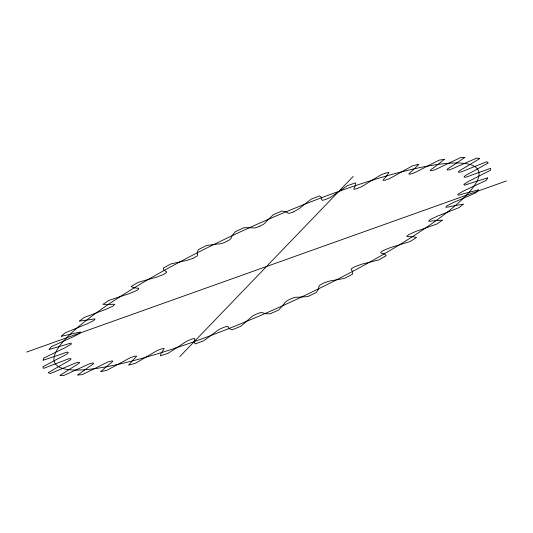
<?xml version="1.0" encoding="UTF-8"?>
<svg xmlns="http://www.w3.org/2000/svg" width="533" height="533" viewBox="0 0 533 533"><rect width="100%" height="100%" fill="white"/><g stroke="black" fill="none" stroke-linecap="round" stroke-linejoin="round"><path stroke-width="0.8" d="M179.794 356.624L353.206 176.403M203.966 340.56L215.319 332.246A51.488 9.381 -24.4 0 0 216.251 331.439L219.336 329.327L223.66 327.402A15.897 2.898 -24.4 0 1 224.12 327.222L227.045 326.396L228.157 326.762A51.488 9.381 -24.4 0 0 228.224 327.255L229.423 328.734L232.148 329.787A245.153 44.679 -24.4 0 0 240.736 326.303L249.697 318.534A51.488 9.381 -24.4 0 0 250.297 317.841L252.629 315.982L256.5 314.064M259.997 226.119L263.562 224.24L265.441 222.561A51.488 9.381 -24.4 0 1 265.874 221.935L273.296 214.686A245.153 44.679 -24.4 0 1 281.957 211.008L285.541 211.628L287.514 212.74A51.488 9.381 -24.4 0 1 287.747 213.087L289.126 213.353L292.311 212.387A15.897 2.898 -24.4 0 0 292.777 212.201L293.41 211.941M259.844 226.185L259.205 226.472A15.897 2.898 -24.4 0 1 258.732 226.678L255.274 227.891L253.242 227.971A51.488 9.381 -24.4 0 0 252.662 227.791L243.967 227.684A245.153 44.679 -24.4 0 0 235.353 231.662L232.481 235.146L231.149 237.725A51.488 9.381 -24.4 0 0 231.062 238.211L229.69 239.783L225.839 241.895A15.897 2.898 -24.4 0 1 225.372 242.115L221.741 243.534L219.11 243.961A51.488 9.381 -24.4 0 0 218.21 243.947L206.624 245.48A245.153 44.679 -24.4 0 0 198.309 249.644L197.21 252.429L197.443 254.348A51.488 9.381 -24.4 0 0 197.703 254.681L197.103 255.953L193.646 258.025A15.897 2.898 -24.4 0 1 193.206 258.252L186.343 260.604A51.488 9.381 -24.4 0 0 185.144 260.764L171 263.882A245.153 44.679 -24.4 0 0 163.231 268.106L163.931 270.118L165.723 271.317A51.488 9.381 -24.4 0 0 166.323 271.484C167.828 272.463 164.304 273.802 163.551 274.402A15.897 2.898 -24.4 0 1 163.138 274.628L155.883 277.413A51.488 9.381 -24.4 0 0 154.417 277.74L138.127 282.363A245.153 44.679 -24.4 0 0 131.118 286.527L133.596 287.7L136.901 288.153A51.488 9.381 -24.4 0 0 137.827 288.146C140.279 288.1 137.248 290.238 136.415 290.545A15.897 2.898 -24.4 0 1 136.048 290.771L128.606 293.91A51.488 9.381 -24.4 0 0 126.914 294.389L108.945 300.385A245.153 44.679 -24.4 0 0 102.902 304.37L111.81 304.363A51.488 9.381 -24.4 0 0 113.029 304.19L114.768 304.376L113.016 306.009A15.897 2.898 -24.4 0 1 112.716 306.215L105.294 309.62A51.488 9.381 -24.4 0 0 103.429 310.239L84.301 317.428A245.153 44.679 -24.4 0 0 79.39 321.126L91.17 319.48A51.488 9.381 -24.4 0 0 92.655 319.147L95.101 318.947L94.041 320.326A15.897 2.898 -24.4 0 1 93.801 320.52L86.626 324.091A51.488 9.381 -24.4 0 0 84.64 324.837L64.893 333.012A245.153 44.679 -24.4 0 0 61.262 336.31L75.573 333.078A51.488 9.381 -24.4 0 0 77.272 332.592L80.496 332.052L80.023 333.098A15.897 2.898 -24.4 0 1 79.857 333.272L73.121 336.903A51.488 9.381 -24.4 0 0 71.076 337.749L51.288 346.683A245.153 44.679 -24.4 0 0 49.036 349.488L65.466 344.764A51.488 9.381 -24.4 0 0 67.338 344.131C68.251 344.018 71.808 342.166 71.395 343.912A15.897 2.898 -24.4 0 1 71.282 344.098L65.186 347.689A51.488 9.381 -24.4 0 0 63.134 348.615L43.873 358.043A245.153 44.679 -24.4 0 0 43.073 360.275L61.142 354.192A51.488 9.381 -24.4 0 0 63.134 353.439C64.54 353.186 67.504 351.247 68.331 352.586A15.897 2.898 -24.4 0 1 68.324 352.693L66.832 354.085L63.047 356.144A51.488 9.381 -24.4 0 0 61.048 357.123L42.86 366.777A245.153 44.679 -24.4 0 0 43.533 368.37L62.727 361.101A51.488 9.381 -24.4 0 0 64.779 360.248L69.183 358.669L70.996 358.742A15.897 2.898 -24.4 0 1 71.062 358.809L70.169 359.988L66.752 362.02A51.488 9.381 -24.4 0 0 64.866 363.02L48.283 372.62A245.153 44.679 -24.4 0 0 50.408 373.526L70.176 365.292A51.488 9.381 -24.4 0 0 72.228 364.359L76.832 362.527L79.277 362.24A15.897 2.898 -24.4 0 1 79.43 362.273L79.157 363.2L76.212 365.145A51.488 9.381 -24.4 0 0 74.487 366.138L59.982 375.412A245.153 44.679 -24.4 0 0 63.5 375.612L83.268 366.637A51.488 9.381 -24.4 0 0 85.26 365.658L89.937 363.626L92.949 362.986A15.897 2.898 -24.4 0 1 93.175 362.98C94.761 363.419 91.723 364.965 91.136 365.431A51.488 9.381 -24.4 0 0 89.637 366.398L77.625 375.072A245.153 44.679 -24.4 0 0 82.428 374.559L101.636 365.105A51.488 9.381 -24.4 0 0 103.515 364.099L108.119 361.927L111.617 360.954A15.897 2.898 -24.4 0 1 111.91 360.908L112.909 361.187L111.111 362.873A51.488 9.381 -24.4 0 0 109.871 363.779L100.704 371.608A245.153 44.679 -24.4 0 0 106.653 370.388L124.749 360.734A51.488 9.381 -24.4 0 0 126.454 359.735L130.858 357.483L134.736 356.211A15.897 2.898 -24.4 0 1 135.089 356.124L136.655 356.177L135.555 357.55A51.488 9.381 -24.4 0 0 134.609 358.363L128.546 365.125A245.153 44.679 -24.4 0 0 135.482 363.24L151.932 353.652A51.488 9.381 -24.4 0 0 153.424 352.693L157.501 350.421L161.646 348.882A15.897 2.898 -24.4 0 1 162.045 348.762L164.157 348.509L163.771 349.601A51.488 9.381 -24.4 0 0 163.145 350.301L161.213 353.119L160.36 355.797A245.153 44.679 -24.4 0 0 168.075 353.306L182.419 344.065A51.488 9.381 -24.4 0 0 183.645 343.172L187.283 340.947L191.574 339.188A15.897 2.898 -24.4 0 1 192.013 339.035L194.612 338.482L194.938 339.261A51.488 9.381 -24.4 0 0 194.652 339.834L194.279 342.013L195.231 343.905A245.153 44.679 -24.4 0 0 203.499 340.873M293.57 211.881L299.793 208.23A51.488 9.381 -24.4 0 1 300.619 207.424L311.039 199.195A245.153 44.679 -24.4 0 1 319.507 195.924L321.346 197.403L321.765 199.242A51.488 9.381 -24.4 0 1 321.652 199.735L322.332 200.348L325.143 199.655A15.897 2.898 -24.4 0 0 325.596 199.489L329.92 197.636L333.292 195.464A51.488 9.381 -24.4 0 1 334.378 194.612L347.503 185.644A245.153 44.679 -24.4 0 1 355.524 182.872L355.578 185.164L354.425 187.676A51.488 9.381 -24.4 0 1 353.965 188.309L353.932 189.248L356.291 188.842A15.897 2.898 -24.4 0 0 356.717 188.709L360.948 187.056L364.819 184.798A51.488 9.381 -24.4 0 1 366.184 183.872L381.635 174.424A245.153 44.679 -24.4 0 1 388.99 172.226L387.238 175.27L384.553 178.375A51.488 9.381 -24.4 0 1 383.76 179.135L383.014 180.367L384.859 180.267A15.897 2.898 -24.4 0 0 385.239 180.167L389.263 178.755L393.521 176.483A51.488 9.381 -24.4 0 1 395.126 175.504L412.455 165.843A245.153 44.679 -24.4 0 1 418.925 164.291L411.283 171.613A51.488 9.381 -24.4 0 1 410.183 172.472L408.744 173.965L410.017 174.171A15.897 2.898 -24.4 0 0 410.343 174.104L414.041 172.985L418.565 170.76A51.488 9.381 -24.4 0 1 420.364 169.761L439.079 160.167A245.153 44.679 -24.4 0 1 444.475 159.294L433.849 167.582A51.488 9.381 -24.4 0 1 432.47 168.515C431.883 168.854 429.138 170.68 431.05 170.733A15.897 2.898 -24.4 0 0 431.31 170.707L434.582 169.9L439.232 167.788A51.488 9.381 -24.4 0 1 441.177 166.796L460.739 157.548A245.153 44.679 -24.4 0 1 464.909 157.388L451.604 166.396A51.488 9.381 -24.4 0 1 449.985 167.375C449.299 168.002 446.341 169.128 447.347 170.047A15.897 2.898 -24.4 0 0 447.54 170.06L450.278 169.601L454.935 167.662A51.488 9.381 -24.4 0 1 456.961 166.702L476.808 158.061A245.153 44.679 -24.4 0 1 479.633 158.621L464.036 168.088A51.488 9.381 -24.4 0 1 462.224 169.094L459.033 171.086L458.447 172.139A15.897 2.898 -24.4 0 0 458.553 172.192L460.692 172.086L465.216 170.373A51.488 9.381 -24.4 0 1 467.274 169.474L486.822 161.699A245.153 44.679 -24.4 0 1 488.228 162.951L470.779 172.619A51.488 9.381 -24.4 0 1 468.827 173.611L465.216 175.657L464.016 176.949A15.897 2.898 -24.4 0 0 464.05 177.036L465.522 177.282L469.78 175.85A51.488 9.381 -24.4 0 1 471.805 175.044L490.507 168.348A245.153 44.679 -24.4 0 1 490.44 170.267L471.645 179.841A51.488 9.381 -24.4 0 1 469.613 180.8L463.91 184.331A15.897 2.898 -24.4 0 0 463.863 184.458C464.09 186.09 467.354 184.065 468.494 183.938A51.488 9.381 -24.4 0 1 470.432 183.245L487.742 177.822A245.153 44.679 -24.4 0 1 486.216 180.347L466.615 189.561A51.488 9.381 -24.4 0 1 464.556 190.454L458.167 194.025A15.897 2.898 -24.4 0 0 457.994 194.232C456.708 196.124 460.625 194.598 461.398 194.405A51.488 9.381 -24.4 0 1 463.19 193.839L478.614 189.848A245.153 44.679 -24.4 0 1 475.663 192.913L455.828 201.494A51.488 9.381 -24.4 0 1 453.803 202.293L446.821 205.911A15.897 2.898 -24.4 0 0 446.621 206.091L445.848 207.29L448.693 206.944A51.488 9.381 -24.4 0 1 450.292 206.524L463.384 204.079A245.153 44.679 -24.4 0 1 459.1 207.59L439.592 215.299A51.488 9.381 -24.4 0 1 437.66 215.985L430.331 219.483A15.897 2.898 -24.4 0 0 430.058 219.689L428.652 221.195L430.751 221.195A51.488 9.381 -24.4 0 1 432.11 220.935L442.49 220.109A245.153 44.679 -24.4 0 1 436.993 223.967L418.372 230.576A51.488 9.381 -24.4 0 1 416.593 231.129L409.131 234.413A15.897 2.898 -24.4 0 0 408.798 234.633L406.706 236.405L408.078 236.745A51.488 9.381 -24.4 0 1 409.157 236.659L413.182 236.725L416.533 237.471A245.153 44.679 -24.4 0 1 409.984 241.562L392.788 246.892A51.488 9.381 -24.4 0 1 391.202 247.292L383.827 250.263A15.897 2.898 -24.4 0 0 383.44 250.49C382.761 250.89 379.289 252.682 381.335 253.162A51.488 9.381 -24.4 0 1 382.101 253.242L384.659 254.068L386.258 255.667A245.153 44.679 -24.4 0 1 378.843 259.877L363.573 263.762A51.488 9.381 -24.4 0 1 362.233 264.008L355.151 266.58A15.897 2.898 -24.4 0 0 354.718 266.813C353.732 267.619 350.667 268.399 351.254 269.938A51.488 9.381 -24.4 0 1 351.72 270.204L352.746 271.77L352.54 274.175A245.153 44.679 -24.4 0 1 344.471 278.386L331.559 280.718A51.488 9.381 -24.4 0 1 330.507 280.791L323.917 282.896A15.897 2.898 -24.4 0 0 323.458 283.123L319.887 285.155L318.794 286.621A51.488 9.381 -24.4 0 1 318.894 287.06L318.341 289.319L316.349 292.464A245.153 44.679 -24.4 0 1 307.854 296.548L297.68 297.267A51.488 9.381 -24.4 0 1 296.934 297.167L294.596 297.421L291.038 298.74A15.897 2.898 -24.4 0 0 290.565 298.96L286.674 300.992L284.835 302.724A51.488 9.381 -24.4 0 1 284.549 303.33L278.719 310.006A245.153 44.679 -24.4 0 1 270.051 313.85L265.627 313.664L262.896 312.924A51.488 9.381 -24.4 0 1 262.489 312.664L260.777 312.565L257.446 313.657A15.897 2.898 -24.4 0 0 256.973 313.864M26.65 352.066L506.35 180.96M175.577 348.042A232.581 42.387 -24.4 0 0 478.328 170.467A232.581 42.387 -24.4 0 0 145.596 281.024A232.581 42.387 -24.4 0 0 175.577 348.042"/></g></svg>
